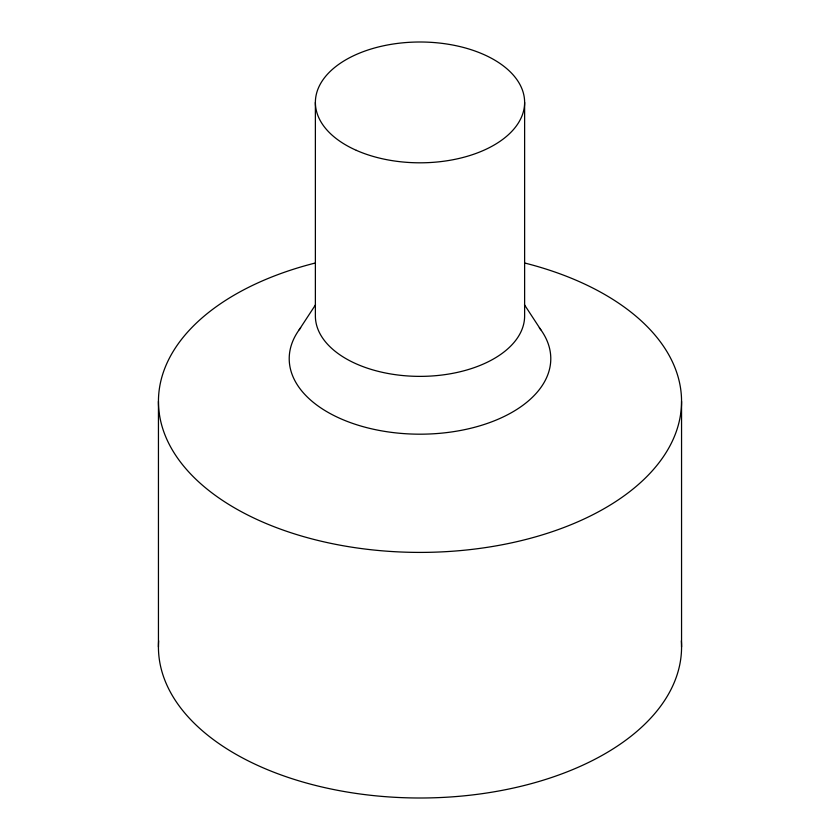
<?xml version="1.0" encoding="UTF-8"?>
<svg xmlns="http://www.w3.org/2000/svg" width="840" height="840" viewBox="0 0 840 840"><rect width="100%" height="100%" fill="white"/><g stroke="black" fill="none" stroke-linecap="round" stroke-linejoin="round"><path stroke-width="1.26" d="M299.177 329.784L315.525 304.805M524.475 304.805L540.824 329.784M681.555 401.394L681.555 646.989M524.622 102.407L524.622 315.966A104.622 60.407 0 0 1 420 376.373A104.622 60.407 0 0 1 315.378 315.966L315.378 102.407M158.445 401.394L158.445 646.989M681.345 640.815A261.555 151.011 0 0 1 420 798A261.555 151.011 0 0 1 158.655 640.815M525.126 263.12A261.555 151.011 0 0 1 626.399 494.151A261.555 151.011 0 0 1 213.602 494.151A261.555 151.011 0 0 1 314.874 263.12M539.322 327.768A130.778 75.505 0 0 1 420 434.185A130.778 75.505 0 0 1 300.678 327.768M356.307 150.328A104.622 60.407 0 0 0 523.73 110.292A104.622 60.407 0 0 0 379.964 46.599A104.622 60.407 0 0 0 356.307 150.328"/></g></svg>
